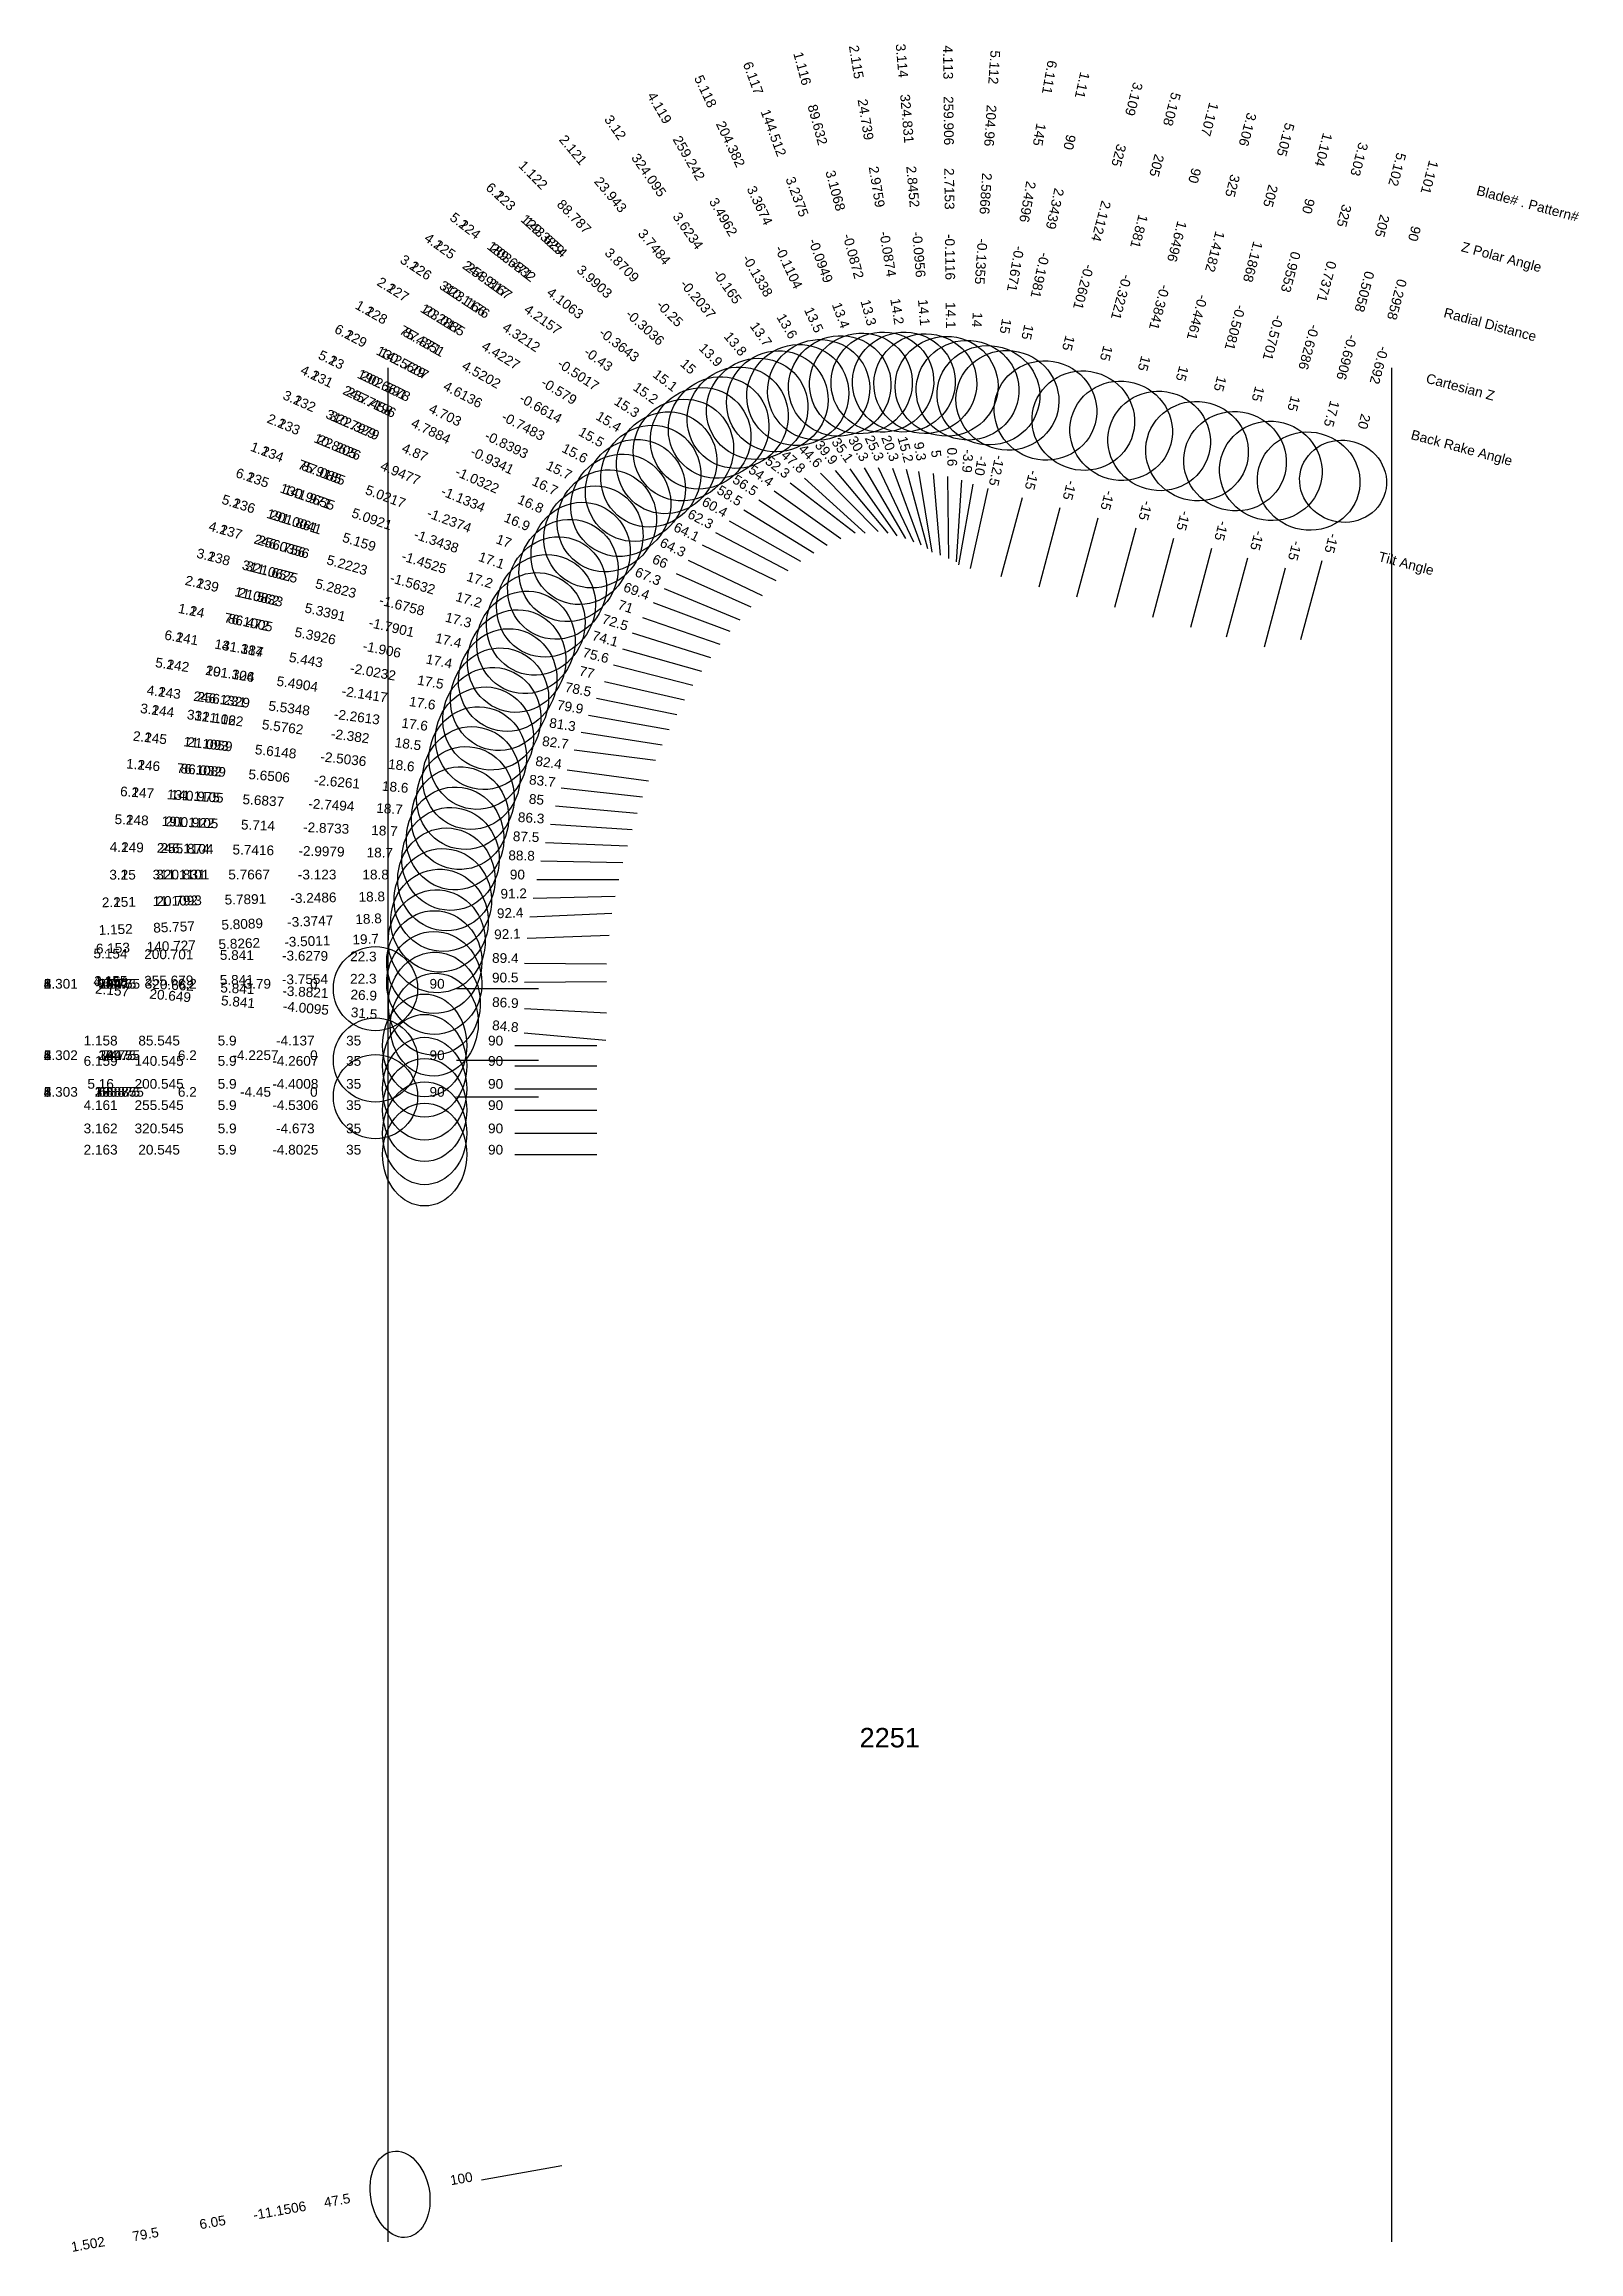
# Model space of a CAD drawing. Header units: inches. Extents: x 27.8 to 37.1, y 6.5 to 20.
import ezdxf
from ezdxf.enums import TextEntityAlignment as Align

# ---------------------------------------------------------------- set-up
doc = ezdxf.new("R2010")
doc.units = ezdxf.units.IN
doc.header["$MEASUREMENT"] = 0
for name, color, linetype, true_color in [('Blade_1', 30, 'Continuous', 0xff7f00), ('Blade_2', 7, 'Continuous', 0xcccc00), ('Blade_3', 7, 'Continuous', 0x00cc00), ('Blade_4', 7, 'Continuous', 0x00cccc), ('Blade_5', 7, 'Continuous', 0x0066cc), ('Blade_6', 190, 'Continuous', 0x7f00ff)]:
    doc.layers.add(name, color=color, linetype=linetype, true_color=true_color)
doc.styles.get("Standard").update_dxf_attribs({"font": 'arial.ttf'})

msp = doc.modelspace()

# ---------------------------------------------------------------- linework, layer by layer
for p, q in [((29.875, 18), (29.875, 6.558)), ((36, 18), (36, 6.558))]:
    msp.add_line(p, q)
at = {"layer": 'Blade_1'}
for p, q in [((32.516, 17.357), (32.868, 17.002)), ((33.038, 17.381), (33.168, 16.898)), ((33.537, 17.263), (33.429, 16.775)), ((31.959, 17.066), (32.394, 16.82)), ((31.959, 17.066), (32.394, 16.82)), ((34.208, 17.083), (34.078, 16.6)), ((34.902, 16.897), (34.773, 16.414)), ((35.574, 16.822), (35.444, 16.339)), ((31.494, 16.568), (31.962, 16.392)), ((31.494, 16.568), (31.962, 16.392)), ((31.148, 15.984), (31.638, 15.884)), ((31.148, 15.984), (31.638, 15.884)), ((30.899, 15.326), (31.397, 15.282)), ((30.899, 15.326), (31.397, 15.282)), ((30.742, 14.648), (31.242, 14.67)), ((30.294, 14.21), (30.794, 14.21)), ((30.294, 13.774), (30.794, 13.774)), ((30.651, 13.863), (31.151, 13.863)), ((30.294, 13.55), (30.794, 13.55)), ((30.446, 6.937), (30.938, 7.024))]:
    msp.add_line(p, q, dxfattribs=at)
for centre, major_axis, ratio in [((32.893, 17.913), (0.303, 0.082), 0.973288), ((32.129, 17.75), (0.223, 0.221), 0.970647), ((33.656, 17.802), (0.307, -0.068), 0.965926), ((34.35, 17.616), (0.303, -0.081), 0.965926), ((31.48, 17.339), (0.155, 0.273), 0.963502), ((31.48, 17.339), (0.155, 0.273), 0.963502), ((35.045, 17.43), (0.303, -0.081), 0.965926), ((35.704, 17.308), (0.257, -0.069), 0.939693), ((30.978, 16.763), (0.111, 0.294), 0.956332), ((30.978, 16.763), (0.111, 0.294), 0.956332), ((30.607, 16.094), (0.063, 0.308), 0.953997), ((30.607, 16.094), (0.063, 0.308), 0.953997), ((30.349, 15.374), (0.027, 0.313), 0.947657), ((30.349, 15.374), (0.027, 0.313), 0.947657), ((30.191, 14.625), (-0.013, 0.314), 0.946544), ((29.8, 14.21), (0, 0.257), 1), ((30.1, 13.863), (0, 0.314), 0.819152), ((29.8, 13.774), (0, 0.257), 1), ((29.8, 13.55), (0, 0.257), 1), ((29.95, 6.849), (-0.046, 0.262), 0.67559)]:
    msp.add_ellipse(centre, major_axis=major_axis, ratio=ratio, dxfattribs=at)
at = {"layer": 'Blade_2'}
for p, q in [((32.605, 17.373), (32.926, 16.99)), ((33.113, 17.368), (33.194, 16.875)), ((32.047, 17.133), (32.474, 16.871)), ((32.047, 17.133), (32.474, 16.871)), ((31.561, 16.654), (32.023, 16.461)), ((31.561, 16.654), (32.023, 16.461)), ((31.198, 16.086), (31.686, 15.974)), ((31.198, 16.086), (31.686, 15.974)), ((30.933, 15.436), (31.43, 15.381)), ((30.933, 15.436), (31.43, 15.381)), ((30.762, 14.763), (31.262, 14.774)), ((30.762, 14.763), (31.262, 14.774)), ((30.294, 14.21), (30.794, 14.21)), ((30.708, 13.94), (31.206, 13.895)), ((30.294, 13.774), (30.794, 13.774)), ((30.294, 13.55), (30.794, 13.55)), ((30.651, 13.197), (31.151, 13.197))]:
    msp.add_line(p, q, dxfattribs=at)
for centre, major_axis, ratio in [((33.024, 17.913), (0.31, 0.051), 0.969536), ((32.252, 17.796), (0.241, 0.201), 0.971149), ((31.577, 17.421), (0.164, 0.268), 0.964011), ((31.577, 17.421), (0.164, 0.268), 0.964011), ((31.052, 16.867), (0.121, 0.29), 0.956773), ((31.052, 16.867), (0.121, 0.29), 0.956773), ((30.661, 16.21), (0.07, 0.306), 0.954345), ((30.661, 16.21), (0.07, 0.306), 0.954345), ((30.385, 15.496), (0.034, 0.312), 0.947901), ((30.385, 15.496), (0.034, 0.312), 0.947901), ((30.211, 14.751), (-0.007, 0.314), 0.946687), ((30.211, 14.751), (-0.007, 0.314), 0.946687), ((29.8, 14.21), (0, 0.257), 1), ((30.159, 13.99), (0.029, 0.313), 0.852371), ((29.8, 13.774), (0, 0.257), 1), ((29.8, 13.55), (0, 0.257), 1), ((30.1, 13.197), (0, 0.314), 0.819152)]:
    msp.add_ellipse(centre, major_axis=major_axis, ratio=ratio, dxfattribs=at)
at = {"layer": 'Blade_3'}
for p, q in [((32.694, 17.384), (32.982, 16.975)), ((33.203, 17.355), (33.246, 16.857)), ((32.139, 17.194), (32.556, 16.918)), ((32.139, 17.194), (32.556, 16.918)), ((33.745, 17.207), (33.615, 16.724)), ((34.439, 17.021), (34.31, 16.538)), ((31.634, 16.744), (32.091, 16.541)), ((31.634, 16.744), (32.091, 16.541)), ((35.12, 16.839), (34.991, 16.356)), ((31.252, 16.187), (31.736, 16.062)), ((31.252, 16.187), (31.736, 16.062)), ((30.97, 15.545), (31.466, 15.479)), ((30.97, 15.545), (31.466, 15.479)), ((30.785, 14.877), (31.285, 14.877)), ((30.785, 14.877), (31.285, 14.877)), ((30.294, 14.21), (30.794, 14.21)), ((30.71, 14.088), (31.209, 14.062)), ((30.294, 13.774), (30.794, 13.774)), ((30.294, 13.55), (30.794, 13.55)), ((30.651, 13.327), (31.151, 13.327))]:
    msp.add_line(p, q, dxfattribs=at)
for centre, major_axis, ratio in [((33.155, 17.904), (0.313, 0.027), 0.969806), ((32.377, 17.835), (0.257, 0.181), 0.971634), ((33.888, 17.74), (0.303, -0.081), 0.965926), ((31.679, 17.498), (0.173, 0.262), 0.964521), ((31.679, 17.498), (0.173, 0.262), 0.964521), ((34.582, 17.554), (0.303, -0.081), 0.965926), ((35.263, 17.371), (0.303, -0.081), 0.965926), ((31.13, 16.968), (0.127, 0.287), 0.957228), ((31.13, 16.968), (0.127, 0.287), 0.957228), ((30.718, 16.324), (0.078, 0.304), 0.954712), ((30.718, 16.324), (0.078, 0.304), 0.954712), ((30.424, 15.618), (0.042, 0.311), 0.948164), ((30.424, 15.618), (0.042, 0.311), 0.948164), ((30.233, 14.877), (0, 0.314), 0.946844), ((30.233, 14.877), (0, 0.314), 0.946844), ((29.8, 14.21), (0, 0.257), 1), ((30.159, 14.118), (0.017, 0.314), 0.892065), ((29.8, 13.774), (0, 0.257), 1), ((29.8, 13.55), (0, 0.257), 1), ((30.1, 13.327), (0, 0.314), 0.819152)]:
    msp.add_ellipse(centre, major_axis=major_axis, ratio=ratio, dxfattribs=at)
at = {"layer": 'Blade_4'}
for p, q in [((32.782, 17.39), (33.034, 16.958)), ((33.29, 17.337), (33.296, 16.837)), ((32.233, 17.249), (32.64, 16.958)), ((32.233, 17.249), (32.64, 16.958)), ((31.709, 16.827), (32.159, 16.61)), ((31.709, 16.827), (32.159, 16.61)), ((31.308, 16.285), (31.789, 16.148)), ((31.308, 16.285), (31.789, 16.148)), ((31.012, 15.668), (31.508, 15.604)), ((31.012, 15.668), (31.508, 15.604)), ((30.81, 14.99), (31.31, 14.98)), ((30.81, 14.99), (31.31, 14.98)), ((30.294, 14.21), (30.794, 14.21)), ((30.71, 14.249), (31.21, 14.254)), ((30.294, 13.774), (30.794, 13.774)), ((30.294, 13.55), (30.794, 13.55)), ((30.651, 13.469), (31.151, 13.469))]:
    msp.add_line(p, q, dxfattribs=at)
for centre, major_axis, ratio in [((32.504, 17.866), (0.271, 0.158), 0.972094), ((33.285, 17.888), (0.314, 0.003), 0.970023), ((31.784, 17.57), (0.183, 0.255), 0.965037), ((31.784, 17.57), (0.183, 0.255), 0.965037), ((31.212, 17.066), (0.136, 0.283), 0.957695), ((31.212, 17.066), (0.136, 0.283), 0.957695), ((30.778, 16.437), (0.086, 0.302), 0.955093), ((30.778, 16.437), (0.086, 0.302), 0.955093), ((30.465, 15.739), (0.04, 0.311), 0.953049), ((30.465, 15.739), (0.04, 0.311), 0.953049), ((30.258, 15.002), (0.007, 0.314), 0.947023), ((30.258, 15.002), (0.007, 0.314), 0.947023), ((30.159, 14.245), (-0.003, 0.314), 0.924995), ((29.8, 14.21), (0, 0.257), 1), ((29.8, 13.774), (0, 0.257), 1), ((29.8, 13.55), (0, 0.257), 1), ((30.1, 13.469), (0, 0.314), 0.819152)]:
    msp.add_ellipse(centre, major_axis=major_axis, ratio=ratio, dxfattribs=at)
at = {"layer": 'Blade_5'}
for p, q in [((32.868, 17.391), (33.082, 16.939)), ((32.33, 17.298), (32.726, 16.993)), ((32.33, 17.298), (32.726, 16.993)), ((33.376, 17.314), (33.343, 16.815)), ((33.976, 17.145), (33.847, 16.662)), ((31.793, 16.92), (32.243, 16.702)), ((31.793, 16.92), (32.243, 16.702)), ((34.67, 16.959), (34.541, 16.476)), ((35.351, 16.777), (35.222, 16.294)), ((31.367, 16.382), (31.844, 16.232)), ((31.367, 16.382), (31.844, 16.232)), ((31.055, 15.775), (31.549, 15.699)), ((31.055, 15.775), (31.549, 15.699)), ((30.837, 15.103), (31.337, 15.082)), ((30.837, 15.103), (31.337, 15.082)), ((30.71, 14.366), (31.21, 14.361)), ((30.294, 14.21), (30.794, 14.21)), ((30.294, 13.774), (30.794, 13.774)), ((30.294, 13.55), (30.794, 13.55)), ((30.651, 13.599), (31.151, 13.599))]:
    msp.add_line(p, q, dxfattribs=at)
for centre, major_axis, ratio in [((32.633, 17.89), (0.284, 0.134), 0.972527), ((33.413, 17.864), (0.313, -0.021), 0.970181), ((31.894, 17.636), (0.192, 0.248), 0.965552), ((31.894, 17.636), (0.192, 0.248), 0.965552), ((34.119, 17.678), (0.303, -0.081), 0.965926), ((34.813, 17.492), (0.303, -0.081), 0.965926), ((35.494, 17.309), (0.303, -0.081), 0.953717), ((31.297, 17.161), (0.137, 0.283), 0.96251), ((31.297, 17.161), (0.137, 0.283), 0.96251), ((30.841, 16.547), (0.094, 0.3), 0.955492), ((30.841, 16.547), (0.094, 0.3), 0.955492), ((30.51, 15.858), (0.048, 0.31), 0.953346), ((30.51, 15.858), (0.048, 0.31), 0.953346), ((30.286, 15.127), (0.013, 0.314), 0.947215), ((30.286, 15.127), (0.013, 0.314), 0.947215), ((30.159, 14.372), (0.003, 0.314), 0.925081), ((29.8, 14.21), (0, 0.257), 1), ((29.8, 13.774), (0, 0.257), 1), ((30.1, 13.599), (0, 0.314), 0.819152), ((29.8, 13.55), (0, 0.257), 1)]:
    msp.add_ellipse(centre, major_axis=major_axis, ratio=ratio, dxfattribs=at)
at = {"layer": 'Blade_6'}
for p, q in [((32.418, 17.326), (32.789, 16.99)), ((32.418, 17.326), (32.789, 16.99)), ((32.954, 17.388), (33.127, 16.919)), ((33.445, 17.29), (33.358, 16.797)), ((31.875, 16.995), (32.317, 16.763)), ((31.875, 16.995), (32.317, 16.763)), ((31.429, 16.476), (31.902, 16.313)), ((31.429, 16.476), (31.902, 16.313)), ((31.1, 15.88), (31.592, 15.792)), ((31.1, 15.88), (31.592, 15.792)), ((30.867, 15.215), (31.366, 15.182)), ((30.867, 15.215), (31.366, 15.182)), ((30.725, 14.519), (31.225, 14.537)), ((30.294, 14.21), (30.794, 14.21)), ((30.294, 13.774), (30.794, 13.774)), ((30.651, 13.739), (31.151, 13.739)), ((30.294, 13.55), (30.794, 13.55))]:
    msp.add_line(p, q, dxfattribs=at)
for centre, major_axis, ratio in [((32.762, 17.905), (0.295, 0.109), 0.972927), ((33.54, 17.833), (0.309, -0.055), 0.965926), ((32.01, 17.696), (0.211, 0.233), 0.966074), ((32.01, 17.696), (0.211, 0.233), 0.966074), ((31.386, 17.252), (0.146, 0.278), 0.963001), ((31.386, 17.252), (0.146, 0.278), 0.963001), ((30.908, 16.656), (0.102, 0.297), 0.955903), ((30.908, 16.656), (0.102, 0.297), 0.955903), ((30.557, 15.977), (0.055, 0.309), 0.953664), ((30.557, 15.977), (0.055, 0.309), 0.953664), ((30.316, 15.251), (0.02, 0.313), 0.947428), ((30.316, 15.251), (0.02, 0.313), 0.947428), ((30.174, 14.499), (-0.011, 0.314), 0.941541), ((29.8, 14.21), (0, 0.257), 1), ((29.8, 13.774), (0, 0.257), 1), ((30.1, 13.739), (0, 0.314), 0.819152), ((29.8, 13.55), (0, 0.257), 1)]:
    msp.add_ellipse(centre, major_axis=major_axis, ratio=ratio, dxfattribs=at)

# ---------------------------------------------------------------- texts
for s, height, p in [('Blade# . Pattern#', 0.05937, (36.521, 19.086)), ('Z Polar Angle', 0.05937, (36.428, 18.742)), ('Radial Distance', 0.05937, (36.321, 18.34)), ('Cartesian Z', 0.05937, (36.213, 17.939)), ('Back Rake Angle', 0.05937, (36.121, 17.595)), ('Tilt Angle', 0.0594, (35.922, 16.851))]:
    msp.add_text(s, height=height, rotation=345).set_placement(p, align=Align.MIDDLE_LEFT)
msp.add_text('2251', height=0.1187).set_placement((32.938, 9.637), align=Align.MIDDLE_CENTER)
at = {"layer": 'Blade_1'}
for s, rotation, p in [('1.116', 285.17, (32.376, 19.82)), ('1.11', 257.5, (34.084, 19.732)), ('89.632', 285.17, (32.469, 19.477)), ('1.107', 255, (34.862, 19.525)), ('90', 257.5, (34.007, 19.384)), ('1.104', 255, (35.556, 19.339)), ('1.122', 314.6211, (30.741, 19.157)), ('3.1068', 285.17, (32.578, 19.075)), ('90', 255, (34.77, 19.181)), ('1.101', 255, (36.203, 19.171)), ('88.787', 314.6211, (30.991, 18.903)), ('2.3439', 257.5, (33.917, 18.978)), ('90', 255, (35.464, 18.995)), ('1.6496', 255, (34.662, 18.779)), ('-0.0872', 285.17, (32.687, 18.674)), ('90', 255, (36.111, 18.827)), ('3.8709', 314.6211, (31.283, 18.607)), ('-0.1981', 257.5, (33.827, 18.572)), ('0.9553', 255, (35.356, 18.593)), ('-0.3841', 255, (34.555, 18.378)), ('0.2958', 255, (36.004, 18.425)), ('1.128', 330.4246, (29.761, 18.314)), ('1.228', 330.4246, (29.761, 18.314)), ('-0.25', 314.6211, (31.575, 18.312)), ('13.3', 285.17, (32.78, 18.33)), ('75.4351', 330.4246, (30.071, 18.138)), ('87.871', 330.4246, (30.071, 18.138)), ('15', 257.5, (33.75, 18.224)), ('-0.5701', 255, (35.249, 18.192)), ('13.9', 314.6211, (31.825, 18.058)), ('15', 255, (34.462, 18.034)), ('-0.692', 255, (35.896, 18.024)), ('4.5202', 330.4246, (30.432, 17.933)), ('4.5202', 330.4246, (30.432, 17.933)), ('-0.6614', 330.4246, (30.794, 17.728)), ('-0.6614', 330.4246, (30.794, 17.728)), ('15', 255, (35.157, 17.848)), ('20', 255, (35.804, 17.68)), ('1.134', 339.3613, (29.129, 17.459)), ('1.234', 339.3613, (29.129, 17.459)), ('15.5', 330.4246, (31.103, 17.552)), ('15.5', 330.4246, (31.103, 17.552)), ('15.2', 285.17, (33.006, 17.495)), ('75.9185', 339.3613, (29.462, 17.334)), ('87.085', 339.3613, (29.462, 17.334)), ('44.6', 314.6211, (32.433, 17.442)), ('-12.5', 257.5, (33.562, 17.379)), ('5.0217', 339.3613, (29.851, 17.187)), ('5.0217', 339.3613, (29.851, 17.187)), ('-1.2374', 339.3613, (30.24, 17.041)), ('-1.2374', 339.3613, (30.24, 17.041)), ('60.4', 330.4246, (31.856, 17.125)), ('60.4', 330.4246, (31.856, 17.125)), ('-15', 255, (34.238, 17.198)), ('-15', 255, (34.933, 17.012)), ('-15', 255, (35.605, 16.936)), ('17', 339.3613, (30.573, 16.915)), ('17', 339.3613, (30.573, 16.915)), ('69.4', 339.3613, (31.383, 16.61)), ('69.4', 339.3613, (31.383, 16.61)), ('1.14', 348.4749, (28.671, 16.489)), ('1.24', 348.4749, (28.671, 16.489)), ('76.1005', 348.4749, (29.02, 16.418)), ('86.472', 348.4749, (29.02, 16.418)), ('5.3926', 348.4749, (29.427, 16.335)), ('5.3926', 348.4749, (29.427, 16.335)), ('-1.906', 348.4749, (29.834, 16.252)), ('-1.906', 348.4749, (29.834, 16.252)), ('17.4', 348.4749, (30.183, 16.18)), ('17.4', 348.4749, (30.183, 16.18)), ('78.5', 348.4749, (31.031, 16.008)), ('78.5', 348.4749, (31.031, 16.008)), ('1.146', 355.0023, (28.38, 15.546)), ('1.246', 355.0023, (28.38, 15.546)), ('76.1089', 355.0023, (28.735, 15.515)), ('86.032', 355.0023, (28.735, 15.515)), ('5.6506', 355.0023, (29.149, 15.479)), ('5.6506', 355.0023, (29.149, 15.479)), ('-2.6261', 355.0023, (29.563, 15.443)), ('-2.6261', 355.0023, (29.563, 15.443)), ('18.6', 355.0023, (29.918, 15.412)), ('18.6', 355.0023, (29.918, 15.412)), ('85', 355.0023, (30.78, 15.336)), ('85', 355.0023, (30.78, 15.336)), ('92.4', 2.4107, (30.623, 14.643)), ('1.152', 2.4107, (28.216, 14.542)), ('85.757', 2.4107, (28.572, 14.557)), ('5.8089', 2.4107, (28.988, 14.575)), ('-3.3747', 2.4107, (29.403, 14.592)), ('18.8', 2.4107, (29.759, 14.607)), ('1.301', 360, (27.88, 14.21)), ('69.75', 360, (28.237, 14.21)), ('6.2', 360, (28.652, 14.21)), ('-3.79', 360, (29.068, 14.21)), ('0', 360, (29.424, 14.21)), ('90', 360, (30.176, 14.21)), ('1.302', 360, (27.88, 13.774)), ('74.75', 360, (28.237, 13.774)), ('6.2', 360, (28.652, 13.774)), ('-4.2257', 360, (29.068, 13.774)), ('0', 360, (29.424, 13.774)), ('90', 360, (30.176, 13.774)), ('1.303', 360, (27.88, 13.55)), ('68.875', 360, (28.237, 13.55)), ('6.2', 360, (28.652, 13.55)), ('-4.45', 360, (29.068, 13.55)), ('0', 360, (29.424, 13.55)), ('90', 360, (30.176, 13.55)), ('100', 10, (30.329, 6.916)), ('-11.1506', 10, (29.22, 6.721)), ('47.5', 10, (29.571, 6.783)), ('79.5', 10, (28.402, 6.576)), ('6.05', 10, (28.811, 6.649)), ('1.502', 10, (28.051, 6.515))]:
    msp.add_text(s, height=0.0594, rotation=rotation, dxfattribs=at).set_placement(p, align=Align.CENTER)
for s, p in [('1.158', (28.123, 13.863)), ('85.545', (28.48, 13.863)), ('5.9', (28.895, 13.863)), ('-4.137', (29.311, 13.863)), ('35', (29.667, 13.863)), ('90', (30.533, 13.863))]:
    msp.add_text(s, height=0.0594, dxfattribs=at).set_placement(p, align=Align.CENTER)
at = {"layer": 'Blade_2'}
for s, rotation, p in [('2.115', 279.2933, (32.705, 19.863)), ('24.739', 279.2933, (32.762, 19.512)), ('2.121', 309.9182, (30.983, 19.312)), ('23.943', 309.9182, (31.212, 19.039)), ('2.9759', 279.2933, (32.83, 19.101)), ('3.7484', 309.9182, (31.479, 18.72)), ('-0.0874', 279.2933, (32.897, 18.691)), ('2.127', 328.4842, (29.892, 18.454)), ('2.227', 328.4842, (29.892, 18.454)), ('-0.2037', 309.9182, (31.745, 18.401)), ('10.2885', 328.4842, (30.196, 18.268)), ('23.017', 328.4842, (30.196, 18.268)), ('14.2', 279.2933, (32.954, 18.34)), ('13.8', 309.9182, (31.974, 18.128)), ('4.4227', 328.4842, (30.55, 18.051)), ('4.4227', 328.4842, (30.55, 18.051)), ('-0.579', 328.4842, (30.905, 17.833)), ('-0.579', 328.4842, (30.905, 17.833)), ('2.133', 337.3289, (29.229, 17.628)), ('2.233', 337.3289, (29.229, 17.628)), ('15.4', 328.4842, (31.208, 17.647)), ('15.4', 328.4842, (31.208, 17.647)), ('10.8626', 337.3289, (29.557, 17.491)), ('22.205', 337.3289, (29.557, 17.491)), ('39.9', 309.9182, (32.529, 17.464)), ('9.3', 279.2933, (33.094, 17.486)), ('4.9477', 337.3289, (29.941, 17.331)), ('4.9477', 337.3289, (29.941, 17.331)), ('-1.1334', 337.3289, (30.324, 17.171)), ('-1.1334', 337.3289, (30.324, 17.171)), ('58.5', 328.4842, (31.946, 17.195)), ('58.5', 328.4842, (31.946, 17.195)), ('16.9', 337.3289, (30.653, 17.033)), ('16.9', 337.3289, (30.653, 17.033)), ('2.139', 347.0305, (28.735, 16.653)), ('2.239', 347.0305, (28.735, 16.653)), ('67.3', 337.3289, (31.452, 16.7)), ('67.3', 337.3289, (31.452, 16.7)), ('11.0833', 347.0305, (29.082, 16.574)), ('21.562', 347.0305, (29.082, 16.574)), ('5.3391', 347.0305, (29.487, 16.48)), ('5.3391', 347.0305, (29.487, 16.48)), ('-1.7901', 347.0305, (29.892, 16.387)), ('-1.7901', 347.0305, (29.892, 16.387)), ('17.4', 347.0305, (30.239, 16.307)), ('17.4', 347.0305, (30.239, 16.307)), ('77', 347.0305, (31.083, 16.113)), ('77', 347.0305, (31.083, 16.113)), ('2.145', 353.7065, (28.421, 15.713)), ('2.245', 353.7065, (28.421, 15.713)), ('11.1059', 353.7065, (28.775, 15.674)), ('21.093', 353.7065, (28.775, 15.674)), ('5.6148', 353.7065, (29.188, 15.628)), ('5.6148', 353.7065, (29.188, 15.628)), ('-2.5036', 353.7065, (29.601, 15.583)), ('-2.5036', 353.7065, (29.601, 15.583)), ('18.6', 353.7065, (29.955, 15.544)), ('18.6', 353.7065, (29.955, 15.544)), ('83.7', 353.7065, (30.815, 15.449)), ('83.7', 353.7065, (30.815, 15.449)), ('2.151', 1.2207, (28.235, 14.709)), ('2.251', 1.2207, (28.235, 14.709)), ('11.1093', 1.2207, (28.591, 14.717)), ('20.792', 1.2207, (28.591, 14.717)), ('5.7891', 1.2207, (29.007, 14.726)), ('5.7891', 1.2207, (29.007, 14.726)), ('-3.2486', 1.2207, (29.422, 14.735)), ('-3.2486', 1.2207, (29.422, 14.735)), ('18.8', 1.2207, (29.778, 14.742)), ('18.8', 1.2207, (29.778, 14.742)), ('91.2', 1.2207, (30.644, 14.761)), ('91.2', 1.2207, (30.644, 14.761)), ('2.301', 360, (27.88, 14.21)), ('2.157', 354.7697, (28.191, 14.171)), ('4.75', 360, (28.237, 14.21)), ('20.649', 354.7697, (28.545, 14.138)), ('6.2', 360, (28.652, 14.21)), ('5.841', 354.7697, (28.959, 14.1)), ('-3.79', 360, (29.068, 14.21)), ('0', 360, (29.424, 14.21)), ('90', 360, (30.176, 14.21)), ('-4.0095', 354.7697, (29.373, 14.062)), ('31.5', 354.7697, (29.728, 14.03)), ('84.8', 354.7697, (30.59, 13.951)), ('2.302', 360, (27.88, 13.774)), ('9.75', 360, (28.237, 13.774)), ('6.2', 360, (28.652, 13.774)), ('-4.2257', 360, (29.068, 13.774)), ('0', 360, (29.424, 13.774)), ('90', 360, (30.176, 13.774)), ('2.303', 360, (27.88, 13.55)), ('3.875', 360, (28.237, 13.55)), ('6.2', 360, (28.652, 13.55)), ('-4.45', 360, (29.068, 13.55)), ('0', 360, (29.424, 13.55)), ('90', 360, (30.176, 13.55))]:
    msp.add_text(s, height=0.0594, rotation=rotation, dxfattribs=at).set_placement(p, align=Align.CENTER)
for s, p in [('2.163', (28.123, 13.197)), ('20.545', (28.48, 13.197)), ('5.9', (28.895, 13.197)), ('-4.8025', (29.311, 13.197)), ('35', (29.667, 13.197)), ('90', (30.533, 13.197))]:
    msp.add_text(s, height=0.0594, dxfattribs=at).set_placement(p, align=Align.CENTER)
at = {"layer": 'Blade_3'}
for s, rotation, p in [('3.114', 274.9828, (32.983, 19.873)), ('3.109', 255, (34.399, 19.649)), ('324.831', 274.9828, (33.014, 19.519)), ('3.106', 255, (35.093, 19.463)), ('3.12', 305.1322, (31.239, 19.451)), ('324.095', 305.1322, (31.444, 19.16)), ('325', 255, (34.307, 19.305)), ('3.103', 255, (35.774, 19.281)), ('2.8452', 274.9828, (33.05, 19.104)), ('325', 255, (35.001, 19.119)), ('2.1124', 255, (34.199, 18.903)), ('3.6234', 305.1322, (31.683, 18.82)), ('325', 255, (35.682, 18.936)), ('-0.0956', 274.9828, (33.086, 18.69)), ('1.4182', 255, (34.894, 18.717)), ('3.126', 326.4901, (30.031, 18.589)), ('3.226', 326.4901, (30.031, 18.589)), ('-0.2601', 255, (34.092, 18.502)), ('0.7371', 255, (35.575, 18.535)), ('310.1176', 326.4901, (30.328, 18.393)), ('323.166', 326.4901, (30.328, 18.393)), ('-0.165', 305.1322, (31.923, 18.48)), ('14.1', 274.9828, (33.117, 18.336)), ('-0.4461', 255, (34.786, 18.316)), ('4.3212', 326.4901, (30.674, 18.163)), ('4.3212', 326.4901, (30.674, 18.163)), ('13.7', 305.1322, (32.128, 18.189)), ('-0.6286', 255, (35.467, 18.134)), ('15', 255, (34, 18.158)), ('-0.5017', 326.4901, (31.021, 17.934)), ('-0.5017', 326.4901, (31.021, 17.934)), ('15', 255, (34.694, 17.972)), ('3.132', 336.0468, (29.324, 17.77)), ('3.232', 336.0468, (29.324, 17.77)), ('15.3', 326.4901, (31.318, 17.737)), ('15.3', 326.4901, (31.318, 17.737)), ('15', 255, (35.375, 17.789)), ('310.7979', 336.0468, (29.649, 17.626)), ('322.329', 336.0468, (29.649, 17.626)), ('4.87', 336.0468, (30.029, 17.457)), ('4.87', 336.0468, (30.029, 17.457)), ('35.1', 305.1322, (32.626, 17.481)), ('5', 274.9828, (33.192, 17.473)), ('-1.0322', 336.0468, (30.409, 17.288)), ('-1.0322', 336.0468, (30.409, 17.288)), ('56.5', 326.4901, (32.04, 17.259)), ('56.5', 326.4901, (32.04, 17.259)), ('-15', 255, (33.776, 17.322)), ('16.8', 336.0468, (30.735, 17.143)), ('16.8', 336.0468, (30.735, 17.143)), ('-15', 255, (34.47, 17.136)), ('-15', 255, (35.151, 16.953)), ('3.138', 345.557, (28.804, 16.817)), ('3.238', 345.557, (28.804, 16.817)), ('66', 336.0468, (31.525, 16.792)), ('66', 336.0468, (31.525, 16.792)), ('311.0625', 345.557, (29.149, 16.728)), ('321.657', 345.557, (29.149, 16.728)), ('5.2823', 345.557, (29.551, 16.625)), ('5.2823', 345.557, (29.551, 16.625)), ('-1.6758', 345.557, (29.954, 16.521)), ('-1.6758', 345.557, (29.954, 16.521)), ('17.3', 345.557, (30.299, 16.432)), ('17.3', 345.557, (30.299, 16.432)), ('75.6', 345.557, (31.137, 16.216)), ('75.6', 345.557, (31.137, 16.216)), ('3.144', 352.3879, (28.465, 15.88)), ('3.244', 352.3879, (28.465, 15.88)), ('311.1022', 352.3879, (28.818, 15.833)), ('321.16', 352.3879, (28.818, 15.833)), ('5.5762', 352.3879, (29.23, 15.778)), ('5.5762', 352.3879, (29.23, 15.778)), ('-2.382', 352.3879, (29.642, 15.723)), ('-2.382', 352.3879, (29.642, 15.723)), ('18.5', 352.3879, (29.995, 15.675)), ('18.5', 352.3879, (29.995, 15.675)), ('82.4', 352.3879, (30.853, 15.561)), ('82.4', 352.3879, (30.853, 15.561)), ('3.15', 0.0171, (28.257, 14.876)), ('3.25', 0.0171, (28.257, 14.876)), ('311.1101', 0.0171, (28.613, 14.877)), ('320.831', 0.0171, (28.613, 14.877)), ('5.7667', 0.0171, (29.029, 14.877)), ('5.7667', 0.0171, (29.029, 14.877)), ('-3.123', 0.0171, (29.444, 14.877)), ('-3.123', 0.0171, (29.444, 14.877)), ('18.8', 0.0171, (29.801, 14.877)), ('18.8', 0.0171, (29.801, 14.877)), ('90', 0.0171, (30.666, 14.877)), ('90', 0.0171, (30.666, 14.877)), ('3.156', 356.9417, (28.185, 14.223)), ('3.301', 360, (27.88, 14.21)), ('304.75', 360, (28.237, 14.21)), ('320.662', 356.9417, (28.541, 14.204)), ('6.2', 360, (28.652, 14.21)), ('5.841', 356.9417, (28.956, 14.182)), ('-3.79', 360, (29.068, 14.21)), ('-3.8821', 356.9417, (29.371, 14.16)), ('0', 360, (29.424, 14.21)), ('26.9', 356.9417, (29.727, 14.141)), ('90', 360, (30.176, 14.21)), ('86.9', 356.9417, (30.591, 14.095)), ('3.302', 360, (27.88, 13.774)), ('309.75', 360, (28.237, 13.774)), ('6.2', 360, (28.652, 13.774)), ('-4.2257', 360, (29.068, 13.774)), ('0', 360, (29.424, 13.774)), ('90', 360, (30.176, 13.774)), ('3.303', 360, (27.88, 13.55)), ('303.875', 360, (28.237, 13.55)), ('6.2', 360, (28.652, 13.55)), ('-4.45', 360, (29.068, 13.55)), ('0', 360, (29.424, 13.55)), ('90', 360, (30.176, 13.55))]:
    msp.add_text(s, height=0.0594, rotation=rotation, dxfattribs=at).set_placement(p, align=Align.CENTER)
for s, p in [('3.162', (28.123, 13.327)), ('320.545', (28.48, 13.327)), ('5.9', (28.895, 13.327)), ('-4.673', (29.311, 13.327)), ('35', (29.667, 13.327)), ('90', (30.533, 13.327))]:
    msp.add_text(s, height=0.0594, dxfattribs=at).set_placement(p, align=Align.CENTER)
at = {"layer": 'Blade_4'}
for s, rotation, p in [('4.113', 270.6007, (33.264, 19.865)), ('4.119', 300.2593, (31.508, 19.573)), ('259.906', 270.6007, (33.268, 19.509)), ('259.242', 300.2593, (31.687, 19.266)), ('2.7153', 270.6007, (33.272, 19.093)), ('3.4962', 300.2593, (31.897, 18.907)), ('4.125', 324.4302, (30.177, 18.72)), ('4.225', 324.4302, (30.177, 18.72)), ('-0.1116', 270.6007, (33.276, 18.677)), ('244.9167', 324.4302, (30.466, 18.512)), ('258.317', 324.4302, (30.466, 18.512)), ('-0.1338', 300.2593, (32.106, 18.548)), ('4.2157', 324.4302, (30.804, 18.271)), ('4.2157', 324.4302, (30.804, 18.271)), ('14.1', 270.6007, (33.28, 18.321)), ('13.6', 300.2593, (32.286, 18.24)), ('-0.43', 324.4302, (31.143, 18.029)), ('-0.43', 324.4302, (31.143, 18.029)), ('4.131', 334.334, (29.43, 17.922)), ('4.231', 334.334, (29.43, 17.922)), ('245.7196', 334.334, (29.751, 17.768)), ('257.458', 334.334, (29.751, 17.768)), ('15.2', 324.4302, (31.432, 17.822)), ('15.2', 324.4302, (31.432, 17.822)), ('4.7884', 334.334, (30.126, 17.588)), ('4.7884', 334.334, (30.126, 17.588)), ('30.3', 300.2593, (32.722, 17.492)), ('-0.9341', 334.334, (30.5, 17.408)), ('-0.9341', 334.334, (30.5, 17.408)), ('54.4', 324.4302, (32.136, 17.318)), ('54.4', 324.4302, (32.136, 17.318)), ('0.6', 270.6007, (33.289, 17.456)), ('16.7', 334.334, (30.822, 17.253)), ('16.7', 334.334, (30.822, 17.253)), ('4.137', 344.0566, (28.877, 16.98)), ('4.237', 344.0566, (28.877, 16.98)), ('246.0356', 344.0566, (29.22, 16.882)), ('256.756', 344.0566, (29.22, 16.882)), ('5.2223', 344.0566, (29.619, 16.768)), ('5.2223', 344.0566, (29.619, 16.768)), ('64.3', 334.334, (31.602, 16.878)), ('64.3', 334.334, (31.602, 16.878)), ('-1.5632', 344.0566, (30.019, 16.654)), ('-1.5632', 344.0566, (30.019, 16.654)), ('17.2', 344.0566, (30.362, 16.556)), ('17.2', 344.0566, (30.362, 16.556)), ('74.1', 344.0566, (31.194, 16.318)), ('74.1', 344.0566, (31.194, 16.318)), ('4.143', 352.6584, (28.505, 15.991)), ('4.243', 352.6584, (28.505, 15.991)), ('246.1329', 352.6584, (28.858, 15.946)), ('256.231', 352.6584, (28.858, 15.946)), ('5.5348', 352.6584, (29.27, 15.893)), ('5.5348', 352.6584, (29.27, 15.893)), ('-2.2613', 352.6584, (29.683, 15.84)), ('-2.2613', 352.6584, (29.683, 15.84)), ('17.6', 352.6584, (30.036, 15.794)), ('17.6', 352.6584, (30.036, 15.794)), ('82.7', 352.6584, (30.894, 15.683)), ('82.7', 352.6584, (30.894, 15.683)), ('4.149', 358.7917, (28.282, 15.044)), ('4.249', 358.7917, (28.282, 15.044)), ('246.1104', 358.7917, (28.638, 15.036)), ('255.874', 358.7917, (28.638, 15.036)), ('5.7416', 358.7917, (29.054, 15.027)), ('5.7416', 358.7917, (29.054, 15.027)), ('-2.9979', 358.7917, (29.47, 15.019)), ('-2.9979', 358.7917, (29.47, 15.019)), ('18.7', 358.7917, (29.826, 15.011)), ('18.7', 358.7917, (29.826, 15.011)), ('88.8', 358.7917, (30.691, 14.993)), ('88.8', 358.7917, (30.691, 14.993)), ('255.679', 0.5023, (28.539, 14.23)), ('5.841', 0.5023, (28.954, 14.234)), ('-3.7554', 0.5023, (29.37, 14.238)), ('22.3', 0.5023, (29.726, 14.241)), ('90.5', 0.5023, (30.592, 14.248)), ('4.301', 360, (27.88, 14.21)), ('4.155', 0.5023, (28.183, 14.227)), ('239.75', 360, (28.237, 14.21)), ('6.2', 360, (28.652, 14.21)), ('-3.79', 360, (29.068, 14.21)), ('0', 360, (29.424, 14.21)), ('90', 360, (30.176, 14.21)), ('4.302', 360, (27.88, 13.774)), ('244.75', 360, (28.237, 13.774)), ('6.2', 360, (28.652, 13.774)), ('-4.2257', 360, (29.068, 13.774)), ('0', 360, (29.424, 13.774)), ('90', 360, (30.176, 13.774)), ('4.303', 360, (27.88, 13.55)), ('238.875', 360, (28.237, 13.55)), ('6.2', 360, (28.652, 13.55)), ('-4.45', 360, (29.068, 13.55)), ('0', 360, (29.424, 13.55)), ('90', 360, (30.176, 13.55))]:
    msp.add_text(s, height=0.0594, rotation=rotation, dxfattribs=at).set_placement(p, align=Align.CENTER)
for s, p in [('4.161', (28.123, 13.469)), ('255.545', (28.48, 13.469)), ('5.9', (28.895, 13.469)), ('-4.5306', (29.311, 13.469)), ('35', (29.667, 13.469)), ('90', (30.533, 13.469))]:
    msp.add_text(s, height=0.0594, dxfattribs=at).set_placement(p, align=Align.CENTER)
at = {"layer": 'Blade_5'}
for s, rotation, p in [('5.112', 266.1453, (33.546, 19.837)), ('5.118', 295.3144, (31.787, 19.676)), ('5.108', 255, (34.631, 19.587)), ('204.96', 266.1453, (33.522, 19.481)), ('204.382', 295.3144, (31.94, 19.354)), ('5.105', 255, (35.325, 19.401)), ('205', 255, (34.538, 19.243)), ('5.102', 255, (36.006, 19.219)), ('2.5866', 266.1453, (33.494, 19.066)), ('3.3674', 295.3144, (32.118, 18.979)), ('205', 255, (35.233, 19.057)), ('5.124', 322.306, (30.33, 18.844)), ('5.224', 322.306, (30.33, 18.844)), ('1.881', 255, (34.431, 18.841)), ('205', 255, (35.914, 18.874)), ('189.6832', 322.306, (30.612, 18.626)), ('203.471', 322.306, (30.612, 18.626)), ('-0.1104', 295.3144, (32.295, 18.603)), ('-0.1355', 266.1453, (33.466, 18.652)), ('1.1868', 255, (35.125, 18.655)), ('4.1063', 322.306, (30.94, 18.372)), ('4.1063', 322.306, (30.94, 18.372)), ('-0.3221', 255, (34.323, 18.44)), ('0.5058', 255, (35.806, 18.473)), ('13.5', 295.3144, (32.448, 18.281)), ('14', 266.1453, (33.442, 18.296)), ('-0.5081', 255, (35.017, 18.254)), ('-0.3643', 322.306, (31.269, 18.118)), ('-0.3643', 322.306, (31.269, 18.118)), ('-0.6906', 255, (35.698, 18.072)), ('5.13', 334.1407, (29.518, 18.023)), ('5.23', 334.1407, (29.518, 18.023)), ('15', 255, (34.231, 18.096)), ('190.6678', 334.1407, (29.839, 17.867)), ('202.591', 334.1407, (29.839, 17.867)), ('15.1', 322.306, (31.551, 17.9)), ('15.1', 322.306, (31.551, 17.9)), ('15', 255, (34.925, 17.91)), ('17.5', 255, (35.606, 17.727)), ('4.703', 334.1407, (30.213, 17.686)), ('4.703', 334.1407, (30.213, 17.686)), ('-0.8393', 334.1407, (30.587, 17.505)), ('-0.8393', 334.1407, (30.587, 17.505)), ('25.3', 295.3144, (32.818, 17.498)), ('15.7', 334.1407, (30.908, 17.349)), ('15.7', 334.1407, (30.908, 17.349)), ('52.3', 322.306, (32.236, 17.371)), ('52.3', 322.306, (32.236, 17.371)), ('-3.9', 266.1453, (33.384, 17.433)), ('-15', 255, (34.007, 17.26)), ('5.136', 342.5229, (28.956, 17.141)), ('5.236', 342.5229, (28.956, 17.141)), ('191.0041', 342.5229, (29.296, 17.034)), ('201.861', 342.5229, (29.296, 17.034)), ('-15', 255, (34.701, 17.074)), ('5.159', 342.5229, (29.692, 16.909)), ('5.159', 342.5229, (29.692, 16.909)), ('64.1', 334.1407, (31.686, 16.972)), ('64.1', 334.1407, (31.686, 16.972)), ('-1.4525', 342.5229, (30.088, 16.784)), ('-1.4525', 342.5229, (30.088, 16.784)), ('-15', 255, (35.382, 16.891)), ('17.2', 342.5229, (30.428, 16.677)), ('17.2', 342.5229, (30.428, 16.677)), ('72.5', 342.5229, (31.254, 16.418)), ('72.5', 342.5229, (31.254, 16.418)), ('5.142', 351.2898, (28.556, 16.158)), ('5.242', 351.2898, (28.556, 16.158)), ('201.306', 351.2898, (28.908, 16.104)), ('191.124', 351.2898, (28.908, 16.104)), ('5.4904', 351.2898, (29.319, 16.041)), ('5.4904', 351.2898, (29.319, 16.041)), ('-2.1417', 351.2898, (29.73, 15.978)), ('-2.1417', 351.2898, (29.73, 15.978)), ('17.6', 351.2898, (30.082, 15.924)), ('17.6', 351.2898, (30.082, 15.924)), ('81.3', 351.2898, (30.937, 15.793)), ('81.3', 351.2898, (30.937, 15.793)), ('5.148', 357.5424, (28.311, 15.211)), ('5.248', 357.5424, (28.311, 15.211)), ('191.1105', 357.5424, (28.667, 15.196)), ('200.922', 357.5424, (28.667, 15.196)), ('5.714', 357.5424, (29.082, 15.178)), ('5.714', 357.5424, (29.082, 15.178)), ('-2.8733', 357.5424, (29.498, 15.161)), ('-2.8733', 357.5424, (29.498, 15.161)), ('18.7', 357.5424, (29.854, 15.145)), ('18.7', 357.5424, (29.854, 15.145)), ('87.5', 357.5424, (30.718, 15.108)), ('87.5', 357.5424, (30.718, 15.108)), ('5.154', 359.3712, (28.183, 14.394)), ('200.701', 359.3712, (28.539, 14.39)), ('5.841', 359.3712, (28.954, 14.385)), ('-3.6279', 359.3712, (29.37, 14.381)), ('22.3', 359.3712, (29.726, 14.377)), ('89.4', 359.3712, (30.592, 14.367)), ('5.301', 360, (27.88, 14.21)), ('184.75', 360, (28.237, 14.21)), ('6.2', 360, (28.652, 14.21)), ('-3.79', 360, (29.068, 14.21)), ('0', 360, (29.424, 14.21)), ('90', 360, (30.176, 14.21)), ('5.302', 360, (27.88, 13.774)), ('189.75', 360, (28.237, 13.774)), ('6.2', 360, (28.652, 13.774)), ('-4.2257', 360, (29.068, 13.774)), ('0', 360, (29.424, 13.774)), ('90', 360, (30.176, 13.774)), ('5.303', 360, (27.88, 13.55)), ('183.875', 360, (28.237, 13.55)), ('6.2', 360, (28.652, 13.55)), ('-4.45', 360, (29.068, 13.55)), ('0', 360, (29.424, 13.55)), ('90', 360, (30.176, 13.55))]:
    msp.add_text(s, height=0.0594, rotation=rotation, dxfattribs=at).set_placement(p, align=Align.CENTER)
for s, p in [('5.16', (28.123, 13.599)), ('200.545', (28.48, 13.599)), ('5.9', (28.895, 13.599)), ('-4.4008', (29.311, 13.599)), ('35', (29.667, 13.599)), ('90', (30.533, 13.599))]:
    msp.add_text(s, height=0.0594, dxfattribs=at).set_placement(p, align=Align.CENTER)
at = {"layer": 'Blade_6'}
for s, rotation, p in [('6.117', 290.2867, (32.077, 19.759)), ('6.111', 260, (33.884, 19.779)), ('144.512', 290.2867, (32.201, 19.425)), ('145', 260, (33.822, 19.429)), ('3.2375', 290.2867, (32.345, 19.035)), ('6.123', 317.8204, (30.545, 19.024)), ('6.223', 317.8204, (30.545, 19.024)), ('2.4596', 260, (33.75, 19.019)), ('129.3854', 317.8204, (30.809, 18.784)), ('143.629', 317.8204, (30.809, 18.784)), ('-0.0949', 290.2867, (32.489, 18.645)), ('-0.1671', 260, (33.677, 18.61)), ('3.9903', 317.8204, (31.117, 18.505)), ('3.9903', 317.8204, (31.117, 18.505)), ('-0.3036', 317.8204, (31.425, 18.226)), ('-0.3036', 317.8204, (31.425, 18.226)), ('13.4', 290.2867, (32.612, 18.311)), ('6.129', 332.3095, (29.636, 18.17)), ('6.229', 332.3095, (29.636, 18.17)), ('15', 260, (33.616, 18.259)), ('130.5607', 332.3095, (29.952, 18.005)), ('142.729', 332.3095, (29.952, 18.005)), ('15', 317.8204, (31.689, 17.987)), ('15', 317.8204, (31.689, 17.987)), ('4.6136', 332.3095, (30.32, 17.811)), ('4.6136', 332.3095, (30.32, 17.811)), ('-0.7483', 332.3095, (30.688, 17.618)), ('-0.7483', 332.3095, (30.688, 17.618)), ('15.6', 332.3095, (31.003, 17.453)), ('15.6', 332.3095, (31.003, 17.453)), ('20.3', 290.2867, (32.913, 17.499)), ('47.8', 317.8204, (32.33, 17.406)), ('47.8', 317.8204, (32.33, 17.406)), ('-10', 260, (33.465, 17.407)), ('6.135', 340.961, (29.04, 17.301)), ('6.235', 340.961, (29.04, 17.301)), ('130.9655', 340.961, (29.376, 17.185)), ('141.971', 340.961, (29.376, 17.185)), ('5.0921', 340.961, (29.769, 17.049)), ('5.0921', 340.961, (29.769, 17.049)), ('62.3', 332.3095, (31.77, 17.051)), ('62.3', 332.3095, (31.77, 17.051)), ('-1.3438', 340.961, (30.162, 16.914)), ('-1.3438', 340.961, (30.162, 16.914)), ('17.1', 340.961, (30.499, 16.797)), ('17.1', 340.961, (30.499, 16.797)), ('71', 340.961, (31.317, 16.515)), ('71', 340.961, (31.317, 16.515)), ('6.141', 349.8935, (28.611, 16.324)), ('6.241', 349.8935, (28.611, 16.324)), ('141.387', 349.8935, (28.962, 16.261)), ('131.114', 349.8935, (28.962, 16.261)), ('5.443', 349.8935, (29.371, 16.188)), ('5.443', 349.8935, (29.371, 16.188)), ('-2.0232', 349.8935, (29.78, 16.115)), ('-2.0232', 349.8935, (29.78, 16.115)), ('17.5', 349.8935, (30.131, 16.053)), ('17.5', 349.8935, (30.131, 16.053)), ('79.9', 349.8935, (30.983, 15.901)), ('79.9', 349.8935, (30.983, 15.901)), ('6.147', 356.2808, (28.344, 15.379)), ('6.247', 356.2808, (28.344, 15.379)), ('131.1105', 356.2808, (28.699, 15.356)), ('140.975', 356.2808, (28.699, 15.356)), ('5.6837', 356.2808, (29.114, 15.329)), ('5.6837', 356.2808, (29.114, 15.329)), ('-2.7494', 356.2808, (29.529, 15.302)), ('-2.7494', 356.2808, (29.529, 15.302)), ('18.7', 356.2808, (29.884, 15.279)), ('18.7', 356.2808, (29.884, 15.279)), ('86.3', 356.2808, (30.748, 15.223)), ('86.3', 356.2808, (30.748, 15.223)), ('92.1', 2.0629, (30.606, 14.514)), ('6.153', 2.0629, (28.199, 14.428)), ('140.727', 2.0629, (28.555, 14.441)), ('5.8262', 2.0629, (28.97, 14.456)), ('-3.5011', 2.0629, (29.385, 14.47)), ('19.7', 2.0629, (29.741, 14.483)), ('6.301', 360, (27.88, 14.21)), ('124.75', 360, (28.237, 14.21)), ('6.2', 360, (28.652, 14.21)), ('-3.79', 360, (29.068, 14.21)), ('0', 360, (29.424, 14.21)), ('90', 360, (30.176, 14.21)), ('6.302', 360, (27.88, 13.774)), ('129.75', 360, (28.237, 13.774)), ('6.2', 360, (28.652, 13.774)), ('-4.2257', 360, (29.068, 13.774)), ('0', 360, (29.424, 13.774)), ('90', 360, (30.176, 13.774)), ('6.303', 360, (27.88, 13.55)), ('123.875', 360, (28.237, 13.55)), ('6.2', 360, (28.652, 13.55)), ('-4.45', 360, (29.068, 13.55)), ('0', 360, (29.424, 13.55)), ('90', 360, (30.176, 13.55))]:
    msp.add_text(s, height=0.0594, rotation=rotation, dxfattribs=at).set_placement(p, align=Align.CENTER)
for s, p in [('6.159', (28.123, 13.739)), ('140.545', (28.48, 13.739)), ('5.9', (28.895, 13.739)), ('-4.2607', (29.311, 13.739)), ('35', (29.667, 13.739)), ('90', (30.533, 13.739))]:
    msp.add_text(s, height=0.0594, dxfattribs=at).set_placement(p, align=Align.CENTER)

doc.saveas('drawing.dxf')
